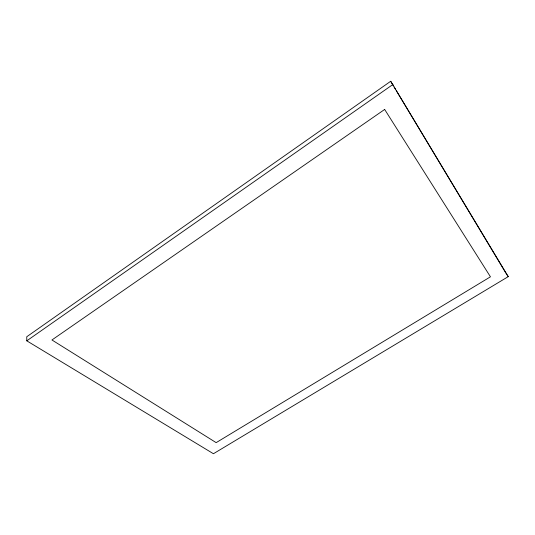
<?xml version="1.0" encoding="UTF-8"?>
<svg xmlns="http://www.w3.org/2000/svg" width="535" height="535" viewBox="0 0 535 535"><rect width="100%" height="100%" fill="white"/><g stroke="black" fill="none" stroke-linecap="round" stroke-linejoin="round"><path stroke-width="0.8" d="M390.69 81.273L26.75 336.749L26.797 340.828L213.432 453.727L508.25 276.635L390.69 81.273L393.265 85.553M26.797 340.828L392.944 84.47M506.498 274.04L508.25 276.635M394.121 86.984L395.412 89.124M396.268 90.555L506.056 273.392M384.658 109.448L51.942 339.972L216.153 442.639L490.455 276.809L384.658 109.448"/></g></svg>
